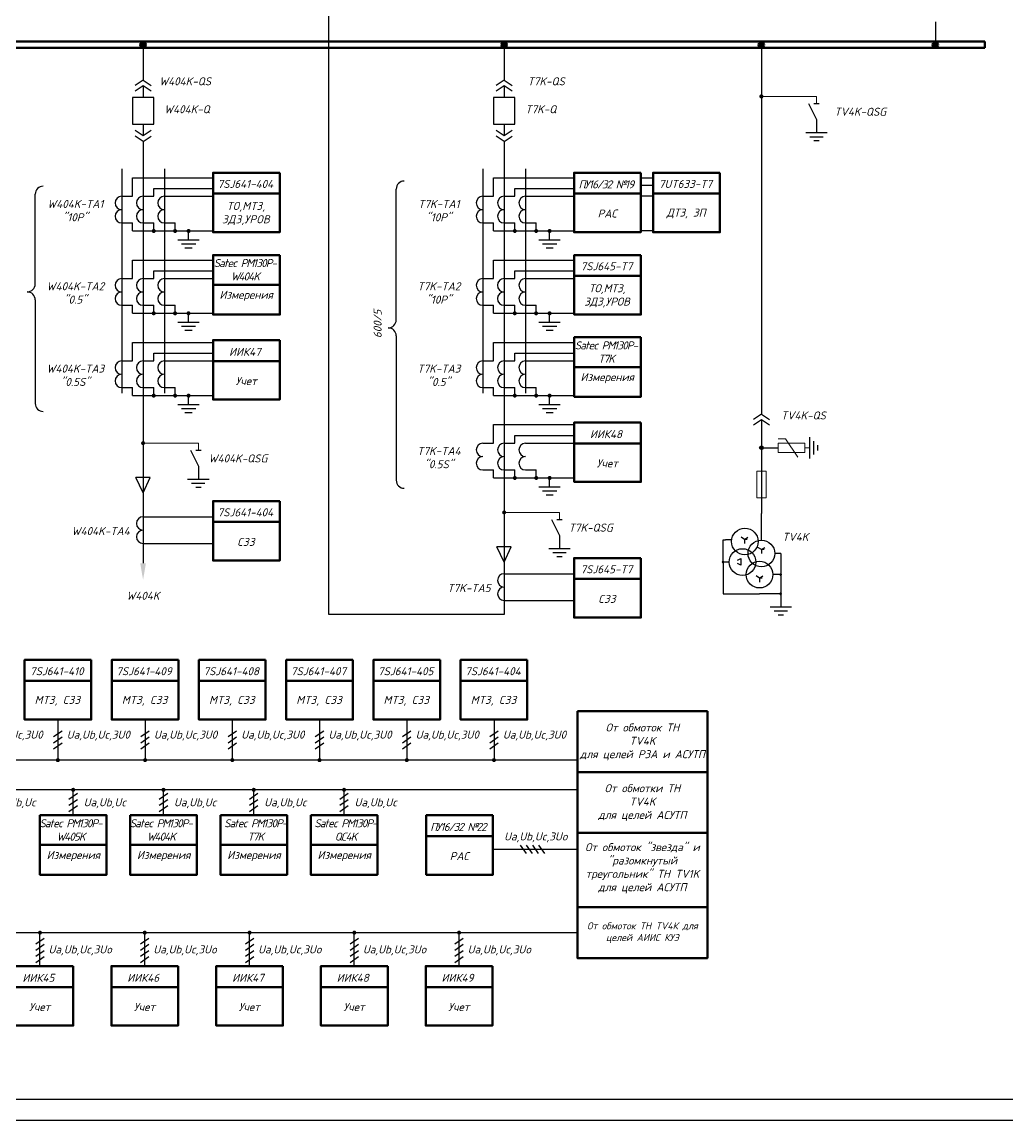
# Model space of a CAD drawing. Header units: millimetres. Extents: x -4534 to -456, y 3875 to 4716.
# Drawn here: x -1539.8 to -1299.8, y 3875.4 to 4142.8 of the extents above; entities that cross this region are included whole.
import ezdxf
from ezdxf.enums import TextEntityAlignment as Align

# ---------------------------------------------------------------- set-up
doc = ezdxf.new("R2010")
doc.units = ezdxf.units.MM
doc.linetypes.add('HIDDEN2', pattern=[0.1875, 0.125, -0.0625])
doc.layers.add('Измерения АСУТП', color=80, linetype='Continuous')
doc.layers.add('РАС АСУТП', color=50, linetype='Continuous')
doc.styles.add('ГОСТ 3.0', font='isocpeur.ttf', dxfattribs={"oblique": 15, "height": 3})

# ---------------------------------------------------------------- blocks, each defined once
blk = doc.blocks.new('point')
at = {"const_width": 0.75}
blk.add_lwpolyline([(-0.375, 0, 1), (0.375, 0, 1)], format="xyb", close=True, dxfattribs=at)
blk = doc.blocks.new('Точка')
h = blk.add_hatch(color=256)
edge = h.paths.add_edge_path()
edge.add_arc((0, 0), 0.691, 0, 360)
blk.add_circle((0, 0), 0.691)

msp = doc.modelspace()

# ---------------------------------------------------------------- hatches: boundary and pattern name
at = {"linetype": 'HIDDEN2'}
for points in [[(-1509.5, 4137.25, 1), (-1511.05, 4137.25, 1)], [(-1421.54, 4137.25, 1), (-1423.08, 4137.25, 1)], [(-1358.87, 4137.25, 1), (-1360.41, 4137.25, 1)], [(-1316.48, 4137.25, 1), (-1318.02, 4137.25, 1)]]:
    msp.add_hatch(color=0, dxfattribs=at).paths.add_polyline_path(points)

# ---------------------------------------------------------------- linework, layer by layer
at = {"color": 0}
for p, q in [((-1465.01, 3998.5), (-1465.01, 4162.24)), ((-1317.25, 4142.82), (-1317.25, 4137.25)), ((-1510.27, 4137.25), (-1510.27, 4128.64)), ((-1422.31, 4137.25), (-1422.31, 4128.64)), ((-1359.64, 4137.25), (-1359.64, 4047.27)), ((-1510.27, 4128.64), (-1512.22, 4127.34)), ((-1510.27, 4127.26), (-1512.22, 4125.96)), ((-1510.27, 4128.64), (-1508.32, 4127.34)), ((-1510.27, 4127.26), (-1510.27, 4124.44)), ((-1508.32, 4125.96), (-1510.27, 4127.26)), ((-1422.31, 4128.64), (-1424.26, 4127.34)), ((-1422.31, 4127.26), (-1424.26, 4125.96)), ((-1422.31, 4128.64), (-1420.36, 4127.34)), ((-1422.31, 4127.26), (-1422.31, 4124.44)), ((-1420.36, 4125.96), (-1422.31, 4127.26)), ((-1507.67, 4124.44), (-1512.87, 4124.44)), ((-1512.87, 4124.44), (-1512.87, 4117.94)), ((-1507.67, 4117.94), (-1507.67, 4124.44)), ((-1419.71, 4124.44), (-1424.91, 4124.44)), ((-1424.91, 4124.44), (-1424.91, 4117.94)), ((-1419.71, 4117.94), (-1419.71, 4124.44)), ((-1348.13, 4122.93), (-1346.18, 4119.03)), ((-1346.83, 4122.93), (-1345.53, 4122.93)), ((-1346.18, 4119.03), (-1346.18, 4115.78)), ((-1512.87, 4117.94), (-1507.67, 4117.94)), ((-1510.27, 4115.12), (-1512.22, 4116.42)), ((-1510.27, 4117.94), (-1510.27, 4115.12)), ((-1508.32, 4116.42), (-1510.27, 4115.12)), ((-1424.91, 4117.94), (-1419.71, 4117.94)), ((-1422.31, 4115.12), (-1424.26, 4116.42)), ((-1422.31, 4117.94), (-1422.31, 4115.12)), ((-1420.36, 4116.42), (-1422.31, 4115.12)), ((-1510.27, 4113.74), (-1512.22, 4115.04)), ((-1510.27, 4113.74), (-1508.32, 4115.04)), ((-1510.27, 4113.74), (-1510.27, 4010.97)), ((-1422.31, 4113.74), (-1424.26, 4115.04)), ((-1422.31, 4113.74), (-1420.36, 4115.04)), ((-1422.31, 4113.74), (-1422.31, 3998.5)), ((-1512.87, 4100.36), (-1512.87, 4104.89)), ((-1512.87, 4104.89), (-1493.21, 4104.89)), ((-1424.9, 4100.36), (-1424.9, 4104.89)), ((-1424.9, 4104.89), (-1405.25, 4104.89)), ((-1515.47, 4100.36), (-1512.87, 4100.36)), ((-1510.27, 4100.36), (-1507.67, 4100.36)), ((-1507.67, 4100.36), (-1507.67, 4102.28)), ((-1505.07, 4100.36), (-1493.21, 4100.36)), ((-1427.5, 4100.36), (-1424.9, 4100.36)), ((-1422.31, 4100.36), (-1419.71, 4100.36)), ((-1419.71, 4100.36), (-1419.71, 4102.28)), ((-1417.1, 4100.36), (-1405.25, 4100.36)), ((-1389, 4100.47), (-1386.01, 4100.47)), ((-1515.47, 4093.86), (-1512.87, 4093.86)), ((-1510.27, 4093.86), (-1507.67, 4093.86)), ((-1505.07, 4093.86), (-1502.47, 4093.86)), ((-1499.2, 4089.65), (-1499.2, 4091.91)), ((-1427.5, 4093.86), (-1424.9, 4093.86)), ((-1422.31, 4093.86), (-1419.71, 4093.86)), ((-1417.1, 4093.86), (-1414.5, 4093.86)), ((-1411.23, 4089.65), (-1411.23, 4091.91)), ((-1389, 4092.02), (-1386.01, 4092.02)), ((-1512.88, 4080.31), (-1512.88, 4084.84)), ((-1512.88, 4084.84), (-1493.22, 4084.84)), ((-1424.91, 4080.31), (-1424.91, 4084.84)), ((-1424.91, 4084.84), (-1405.25, 4084.84)), ((-1507.68, 4080.31), (-1507.68, 4082.23)), ((-1419.72, 4080.31), (-1419.72, 4082.23)), ((-1515.48, 4080.31), (-1512.88, 4080.31)), ((-1510.28, 4080.31), (-1507.68, 4080.31)), ((-1505.08, 4080.31), (-1493.22, 4080.31)), ((-1427.51, 4080.31), (-1424.91, 4080.31)), ((-1422.32, 4080.31), (-1419.72, 4080.31)), ((-1417.11, 4080.31), (-1405.25, 4080.31)), ((-1515.48, 4073.81), (-1512.88, 4073.81)), ((-1510.28, 4073.81), (-1507.68, 4073.81)), ((-1505.08, 4073.81), (-1502.48, 4073.81)), ((-1427.51, 4073.81), (-1424.91, 4073.81)), ((-1422.32, 4073.81), (-1419.72, 4073.81)), ((-1417.11, 4073.81), (-1414.51, 4073.81)), ((-1499.21, 4069.6), (-1499.21, 4071.86)), ((-1422.31, 4071.86), (-1422.31, 4064.79)), ((-1411.24, 4069.6), (-1411.24, 4071.86)), ((-1512.87, 4060.26), (-1512.87, 4064.79)), ((-1512.87, 4064.79), (-1493.21, 4064.79)), ((-1424.9, 4060.26), (-1424.9, 4064.79)), ((-1424.9, 4064.79), (-1405.25, 4064.79)), ((-1515.47, 4060.26), (-1512.87, 4060.26)), ((-1510.27, 4060.26), (-1507.67, 4060.26)), ((-1507.67, 4060.26), (-1507.67, 4062.18)), ((-1505.07, 4060.26), (-1493.21, 4060.26)), ((-1427.5, 4060.26), (-1424.9, 4060.26)), ((-1422.31, 4060.26), (-1419.71, 4060.26)), ((-1419.71, 4060.26), (-1419.71, 4062.18)), ((-1417.1, 4060.26), (-1405.25, 4060.26)), ((-1515.47, 4053.76), (-1512.87, 4053.76)), ((-1510.27, 4053.76), (-1507.67, 4053.76)), ((-1505.07, 4053.76), (-1502.47, 4053.76)), ((-1499.2, 4049.55), (-1499.2, 4051.81)), ((-1427.5, 4053.76), (-1424.9, 4053.76)), ((-1422.31, 4053.76), (-1419.71, 4053.76)), ((-1417.1, 4053.76), (-1414.5, 4053.76)), ((-1411.23, 4049.55), (-1411.23, 4051.81)), ((-1359.64, 4047.27), (-1361.59, 4045.97)), ((-1359.64, 4047.27), (-1357.69, 4045.97)), ((-1424.9, 4040.21), (-1424.9, 4044.74)), ((-1424.9, 4044.74), (-1405.24, 4044.74)), ((-1359.64, 4045.89), (-1361.59, 4044.59)), ((-1357.69, 4044.59), (-1359.64, 4045.89)), ((-1359.64, 4045.89), (-1359.64, 4026.9)), ((-1419.7, 4040.21), (-1419.7, 4042.13)), ((-1498.76, 4038.5), (-1496.81, 4034.6)), ((-1497.46, 4038.5), (-1496.16, 4038.5)), ((-1427.5, 4040.21), (-1424.9, 4040.21)), ((-1422.3, 4040.21), (-1419.7, 4040.21)), ((-1417.1, 4040.21), (-1405.24, 4040.21)), ((-1359.64, 4039.11), (-1355.55, 4039.11)), ((-1496.81, 4034.6), (-1496.81, 4031.35)), ((-1427.5, 4033.71), (-1424.9, 4033.71)), ((-1422.3, 4033.71), (-1419.7, 4033.71)), ((-1417.1, 4033.71), (-1414.5, 4033.71)), ((-1510.27, 4028.15), (-1512.02, 4031.86)), ((-1508.53, 4031.86), (-1512.02, 4031.86)), ((-1510.27, 4028.15), (-1508.53, 4031.86)), ((-1411.22, 4029.51), (-1411.22, 4031.76)), ((-1510.27, 4022.31), (-1507.67, 4022.31)), ((-1507.67, 4022.31), (-1493.21, 4022.31)), ((-1359.64, 4016.62), (-1359.64, 4023.12)), ((-1410.8, 4021.63), (-1408.85, 4017.73)), ((-1409.5, 4021.63), (-1408.2, 4021.63)), ((-1408.85, 4017.73), (-1408.85, 4014.48)), ((-1363.76, 4016.81), (-1364.6, 4017.31)), ((-1363.76, 4016.81), (-1362.91, 4017.31)), ((-1510.27, 4015.81), (-1507.67, 4015.81)), ((-1507.67, 4015.81), (-1493.21, 4015.81)), ((-1422.31, 4011.28), (-1424.06, 4014.99)), ((-1420.57, 4014.99), (-1424.06, 4014.99)), ((-1422.31, 4011.28), (-1420.57, 4014.99)), ((-1368.97, 4011.27), (-1368.97, 4016.7)), ((-1368.97, 4016.7), (-1368.38, 4016.7)), ((-1363.76, 4016.81), (-1363.76, 4015.82)), ((-1363.11, 4016.81), (-1363.76, 4016.81)), ((-1359.64, 4014.35), (-1360.48, 4014.86)), ((-1359.64, 4014.35), (-1358.8, 4014.86)), ((-1359.64, 4014.35), (-1359.64, 4013.37)), ((-1358.99, 4014.35), (-1359.64, 4014.35)), ((-1365.43, 4011.76), (-1364.68, 4012.18)), ((-1364.68, 4012.18), (-1364.68, 4010.49)), ((-1354.93, 4013.38), (-1354.93, 4003.55)), ((-1368.97, 4011.28), (-1368.97, 4003.55)), ((-1364.68, 4010.49), (-1365.43, 4010.92)), ((-1422.31, 4008.44), (-1419.71, 4008.44)), ((-1419.71, 4008.44), (-1405.25, 4008.44)), ((-1360.09, 4007.39), (-1360.93, 4007.89)), ((-1360.09, 4007.39), (-1359.25, 4007.89)), ((-1360.09, 4007.39), (-1360.09, 4006.41)), ((-1359.44, 4007.39), (-1360.09, 4007.39)), ((-1368.97, 4003.55), (-1360.09, 4003.55)), ((-1354.93, 4003.55), (-1360.09, 4003.55)), ((-1354.93, 4003.54), (-1354.93, 4000.29)), ((-1422.31, 4001.94), (-1419.71, 4001.94)), ((-1419.71, 4001.94), (-1405.25, 4001.94)), ((-1422.31, 3998.5), (-1465.01, 3998.5)), ((-1531.03, 3972.93), (-1531.03, 3963.04)), ((-1509.78, 3972.93), (-1509.78, 3963.04)), ((-1488.53, 3972.93), (-1488.53, 3963.04)), ((-1467.28, 3972.93), (-1467.28, 3963.04)), ((-1446.03, 3972.93), (-1446.03, 3963.04)), ((-1424.78, 3972.93), (-1424.78, 3963.04)), ((-1532.06, 3968.77), (-1530.01, 3970.21)), ((-1510.81, 3968.77), (-1508.76, 3970.21)), ((-1489.56, 3968.77), (-1487.51, 3970.21)), ((-1468.31, 3968.77), (-1466.26, 3970.21)), ((-1447.06, 3968.77), (-1445.01, 3970.21)), ((-1425.81, 3968.77), (-1423.76, 3970.21)), ((-1532.06, 3967.27), (-1530.01, 3968.71)), ((-1532.06, 3965.77), (-1530.01, 3967.21)), ((-1510.81, 3967.27), (-1508.76, 3968.71)), ((-1510.81, 3965.77), (-1508.76, 3967.21)), ((-1489.56, 3967.27), (-1487.51, 3968.71)), ((-1489.56, 3965.77), (-1487.51, 3967.21)), ((-1468.31, 3967.27), (-1466.26, 3968.71)), ((-1468.31, 3965.77), (-1466.26, 3967.21)), ((-1447.06, 3967.27), (-1445.01, 3968.71)), ((-1447.06, 3965.77), (-1445.01, 3967.21)), ((-1425.81, 3967.27), (-1423.76, 3968.71)), ((-1425.81, 3965.77), (-1423.76, 3967.21)), ((-1404.45, 3963.04), (-1658.53, 3963.04))]:
    msp.add_line(p, q, dxfattribs=at)
at = {"color": 0, "lineweight": 50}
for p, q in [((-2131.91, 4138.02), (-1305.22, 4138.02)), ((-1305.22, 4136.48), (-1305.22, 4138.02)), ((-1305.22, 4136.48), (-2131.91, 4136.48)), ((-1404.45, 3974.93), (-1372.79, 3974.93)), ((-1404.45, 3974.93), (-1404.45, 3960.14)), ((-1372.79, 3974.93), (-1372.79, 3960.14)), ((-1404.45, 3960.14), (-1372.79, 3960.14))]:
    msp.add_line(p, q, dxfattribs=at)
at = {"color": 0, "lineweight": 18}
for p, q in [((-1346.18, 4124.67), (-1359.64, 4124.67)), ((-1346.18, 4122.93), (-1346.18, 4124.67)), ((-1353.76, 4041.31), (-1355.53, 4041.31)), ((-1353.76, 4041.31), (-1355.53, 4041.31)), ((-1350.72, 4036.85), (-1353.76, 4041.31)), ((-1496.81, 4040.24), (-1510.27, 4040.24)), ((-1496.81, 4038.5), (-1496.81, 4040.24)), ((-1349.06, 4040.24), (-1355.55, 4040.24)), ((-1355.55, 4037.97), (-1355.55, 4040.24)), ((-1349.06, 4037.97), (-1349.06, 4040.24)), ((-1349.06, 4039.11), (-1347.89, 4039.11)), ((-1349.06, 4037.97), (-1355.55, 4037.97)), ((-1360.78, 4033.38), (-1360.78, 4026.9)), ((-1360.78, 4033.38), (-1358.5, 4033.38)), ((-1358.5, 4033.38), (-1358.5, 4026.9)), ((-1360.78, 4026.9), (-1358.5, 4026.9)), ((-1408.85, 4023.37), (-1422.31, 4023.37)), ((-1408.85, 4021.63), (-1408.85, 4023.37))]:
    msp.add_line(p, q, dxfattribs=at)
at = {"color": 0, "lineweight": 25, "ltscale": 0.25}
for p, q in [((-1343.58, 4115.78), (-1348.78, 4115.78)), ((-1344.55, 4114.8), (-1347.8, 4114.8)), ((-1345.53, 4113.83), (-1346.83, 4113.83)), ((-1347.89, 4041.71), (-1347.89, 4036.51)), ((-1346.91, 4040.73), (-1346.91, 4037.48)), ((-1345.94, 4039.76), (-1345.94, 4038.46)), ((-1494.21, 4031.35), (-1499.41, 4031.35)), ((-1495.19, 4030.38), (-1498.44, 4030.38)), ((-1496.16, 4029.4), (-1497.46, 4029.4)), ((-1406.25, 4014.48), (-1411.45, 4014.48)), ((-1407.22, 4013.51), (-1410.47, 4013.51)), ((-1408.2, 4012.53), (-1409.5, 4012.53)), ((-1352.33, 4000.29), (-1357.53, 4000.29)), ((-1353.31, 3999.32), (-1356.56, 3999.32)), ((-1354.28, 3998.34), (-1355.58, 3998.34))]:
    msp.add_line(p, q, dxfattribs=at)
at = {"color": 0, "ltscale": 0.25}
for p, q in [((-1515.47, 4107.07), (-1515.47, 4052.44)), ((-1505.07, 4107.07), (-1505.07, 4052.44)), ((-1427.5, 4107.07), (-1427.5, 4052.44)), ((-1417.1, 4107.07), (-1417.1, 4052.44)), ((-1389, 4104.89), (-1386.01, 4104.89)), ((-1389, 4103.08), (-1386.01, 4103.08)), ((-1536.55, 4079), (-1536.55, 4100.86)), ((-1507.67, 4102.28), (-1493.21, 4102.28)), ((-1448.59, 4070.27), (-1448.59, 4102.13)), ((-1419.71, 4102.28), (-1405.25, 4102.28)), ((-1512.87, 4091.91), (-1512.87, 4093.86)), ((-1512.87, 4091.91), (-1493.21, 4091.91)), ((-1507.67, 4091.91), (-1507.67, 4093.86)), ((-1502.47, 4091.91), (-1502.47, 4093.86)), ((-1424.9, 4091.91), (-1424.9, 4093.86)), ((-1424.9, 4091.91), (-1405.25, 4091.91)), ((-1419.71, 4091.91), (-1419.71, 4093.86)), ((-1414.5, 4091.91), (-1414.5, 4093.86)), ((-1496.6, 4089.65), (-1501.8, 4089.65)), ((-1408.63, 4089.65), (-1413.83, 4089.65)), ((-1497.46, 4088.68), (-1500.93, 4088.68)), ((-1498.33, 4087.7), (-1500.06, 4087.7)), ((-1409.5, 4088.68), (-1412.97, 4088.68)), ((-1410.37, 4087.7), (-1412.1, 4087.7)), ((-1507.68, 4082.23), (-1493.22, 4082.23)), ((-1419.72, 4082.23), (-1405.25, 4082.23)), ((-1536.55, 4075.11), (-1536.55, 4049.92)), ((-1512.88, 4071.86), (-1512.88, 4073.81)), ((-1507.68, 4071.86), (-1507.68, 4073.81)), ((-1502.48, 4071.86), (-1502.48, 4073.81)), ((-1424.91, 4071.86), (-1424.91, 4073.81)), ((-1419.72, 4071.86), (-1419.72, 4073.81)), ((-1414.51, 4071.86), (-1414.51, 4073.81)), ((-1512.88, 4071.86), (-1493.22, 4071.86)), ((-1424.91, 4071.86), (-1405.25, 4071.86)), ((-1496.61, 4069.6), (-1501.81, 4069.6)), ((-1497.47, 4068.63), (-1500.94, 4068.63)), ((-1408.64, 4069.6), (-1413.84, 4069.6)), ((-1409.51, 4068.63), (-1412.98, 4068.63)), ((-1498.34, 4067.65), (-1500.07, 4067.65)), ((-1448.59, 4066.37), (-1448.59, 4031.19)), ((-1410.38, 4067.65), (-1412.11, 4067.65)), ((-1507.67, 4062.18), (-1493.21, 4062.18)), ((-1419.71, 4062.18), (-1405.25, 4062.18)), ((-1512.87, 4051.81), (-1512.87, 4053.76)), ((-1512.87, 4051.81), (-1493.21, 4051.81)), ((-1507.67, 4051.81), (-1507.67, 4053.76)), ((-1502.47, 4051.81), (-1502.47, 4053.76)), ((-1424.9, 4051.81), (-1424.9, 4053.76)), ((-1424.9, 4051.81), (-1405.25, 4051.81)), ((-1419.71, 4051.81), (-1419.71, 4053.76)), ((-1414.5, 4051.81), (-1414.5, 4053.76)), ((-1496.6, 4049.55), (-1501.8, 4049.55)), ((-1408.63, 4049.55), (-1413.83, 4049.55)), ((-1497.46, 4048.58), (-1500.93, 4048.58)), ((-1498.34, 4047.6), (-1500.07, 4047.6)), ((-1409.5, 4048.58), (-1412.97, 4048.58)), ((-1410.38, 4047.6), (-1412.11, 4047.6)), ((-1419.7, 4042.13), (-1405.24, 4042.13)), ((-1424.9, 4031.76), (-1424.9, 4033.71)), ((-1419.7, 4031.76), (-1419.7, 4033.71)), ((-1414.5, 4031.76), (-1414.5, 4033.71)), ((-1424.9, 4031.76), (-1405.24, 4031.76)), ((-1408.62, 4029.51), (-1413.82, 4029.51)), ((-1409.49, 4028.53), (-1412.96, 4028.53)), ((-1410.37, 4027.56), (-1412.1, 4027.56)), ((-1688.55, 3921.02), (-1404.45, 3921.02)), ((-1535.39, 3912.86), (-1535.39, 3921.02)), ((-1509.86, 3912.86), (-1509.86, 3921.02)), ((-1484.34, 3912.86), (-1484.34, 3921.02)), ((-1458.81, 3912.86), (-1458.81, 3921.02)), ((-1433.28, 3912.86), (-1433.28, 3921.02)), ((-1536.41, 3918.28), (-1534.37, 3919.71)), ((-1536.41, 3916.78), (-1534.37, 3918.21)), ((-1510.89, 3918.28), (-1508.84, 3919.71)), ((-1510.89, 3916.78), (-1508.84, 3918.21)), ((-1485.36, 3918.28), (-1483.31, 3919.71)), ((-1485.36, 3916.78), (-1483.31, 3918.21)), ((-1459.83, 3918.28), (-1457.78, 3919.71)), ((-1459.83, 3916.78), (-1457.78, 3918.21)), ((-1434.3, 3918.28), (-1432.26, 3919.71)), ((-1434.3, 3916.78), (-1432.26, 3918.21)), ((-1536.41, 3915.28), (-1534.37, 3916.71)), ((-1510.89, 3915.28), (-1508.84, 3916.71)), ((-1485.36, 3915.28), (-1483.31, 3916.71)), ((-1459.83, 3915.28), (-1457.78, 3916.71)), ((-1434.3, 3915.28), (-1432.26, 3916.71)), ((-1536.41, 3913.78), (-1534.37, 3915.21)), ((-1510.89, 3913.78), (-1508.84, 3915.21)), ((-1485.36, 3913.78), (-1483.31, 3915.21)), ((-1459.83, 3913.78), (-1457.78, 3915.21)), ((-1434.3, 3913.78), (-1432.26, 3915.21))]:
    msp.add_line(p, q, dxfattribs=at)
at = {"color": 0, "extrusion": (0, 0, -1)}
for p, q in [((-1359.64, 4026.9), (-1359.64, 4023.12)), ((-1366.88, 4016.7), (-1368.38, 4016.7)), ((-1354.93, 4013.38), (-1356.39, 4013.38)), ((-1367.49, 4011.28), (-1368.97, 4011.28)), ((-1354.93, 4008.23), (-1356.84, 4008.23))]:
    msp.add_line(p, q, dxfattribs=at)
at = {"color": 0, "lineweight": 30}
msp.add_line((-461.31, 3880.38), (-2168.31, 3880.38), dxfattribs=at)
at = {"color": 0, "linetype": 'Continuous', "lineweight": 25}
msp.add_lwpolyline([(-2188.31, 3875.38), (-456.31, 3875.38), (-456.31, 4716.38), (-2188.31, 4716.38)], close=True, dxfattribs=at)
at = {"color": 0, "lineweight": 18, "const_width": 0.5}
msp.add_lwpolyline([(-1359.39, 4124.67, -1), (-1359.89, 4124.67, -1)], format="xyb", close=True, dxfattribs=at)
at = {"color": 0, "lineweight": 50, "ltscale": 0.25}
for points in [[(-1476.97, 4106.11), (-1493.22, 4106.11), (-1493.22, 4101.03), (-1476.97, 4101.03)], [(-1369.76, 4106.11), (-1386.01, 4106.11), (-1386.01, 4101.03), (-1369.76, 4101.03)], [(-1476.97, 4101.03), (-1493.22, 4101.03), (-1493.22, 4091.62), (-1476.97, 4091.62)], [(-1369.76, 4101.03), (-1386.01, 4101.03), (-1386.01, 4091.62), (-1369.76, 4091.62)], [(-1388.99, 4086.06), (-1405.24, 4086.06), (-1405.24, 4080.98), (-1388.99, 4080.98)], [(-1388.99, 4080.98), (-1405.24, 4080.98), (-1405.24, 4071.57), (-1388.99, 4071.57)], [(-1476.96, 4065.32), (-1493.21, 4065.32), (-1493.21, 4060.24), (-1476.96, 4060.24)], [(-1476.96, 4060.24), (-1493.21, 4060.24), (-1493.21, 4050.83), (-1476.96, 4050.83)], [(-1388.99, 4045.27), (-1405.24, 4045.27), (-1405.24, 4040.19), (-1388.99, 4040.19)], [(-1388.99, 4040.19), (-1405.24, 4040.19), (-1405.24, 4030.78), (-1388.99, 4030.78)], [(-1476.97, 4026.13), (-1493.22, 4026.13), (-1493.22, 4021.04), (-1476.97, 4021.04)], [(-1476.97, 4021.04), (-1493.22, 4021.04), (-1493.22, 4011.63), (-1476.97, 4011.63)], [(-1389, 4012.26), (-1405.25, 4012.26), (-1405.25, 4007.17), (-1389, 4007.17)], [(-1389, 4007.17), (-1405.25, 4007.17), (-1405.25, 3997.76), (-1389, 3997.76)], [(-1522.91, 3987.43), (-1539.16, 3987.43), (-1539.16, 3982.35), (-1522.91, 3982.35)], [(-1501.66, 3987.43), (-1517.91, 3987.43), (-1517.91, 3982.35), (-1501.66, 3982.35)], [(-1480.41, 3987.43), (-1496.66, 3987.43), (-1496.66, 3982.35), (-1480.41, 3982.35)], [(-1459.16, 3987.43), (-1475.41, 3987.43), (-1475.41, 3982.35), (-1459.16, 3982.35)], [(-1437.91, 3987.43), (-1454.16, 3987.43), (-1454.16, 3982.35), (-1437.91, 3982.35)], [(-1416.66, 3987.43), (-1432.91, 3987.43), (-1432.91, 3982.35), (-1416.66, 3982.35)], [(-1522.91, 3982.35), (-1539.16, 3982.35), (-1539.16, 3972.93), (-1522.91, 3972.93)], [(-1501.66, 3982.35), (-1517.91, 3982.35), (-1517.91, 3972.93), (-1501.66, 3972.93)], [(-1480.41, 3982.35), (-1496.66, 3982.35), (-1496.66, 3972.93), (-1480.41, 3972.93)], [(-1459.16, 3982.35), (-1475.41, 3982.35), (-1475.41, 3972.93), (-1459.16, 3972.93)], [(-1437.91, 3982.35), (-1454.16, 3982.35), (-1454.16, 3972.93), (-1437.91, 3972.93)], [(-1416.66, 3982.35), (-1432.91, 3982.35), (-1432.91, 3972.93), (-1416.66, 3972.93)], [(-1404.45, 3927.21), (-1372.79, 3927.21), (-1372.79, 3914.83), (-1404.45, 3914.83)], [(-1527.27, 3912.86), (-1543.52, 3912.86), (-1543.52, 3907.78), (-1527.27, 3907.78)], [(-1501.74, 3912.86), (-1517.99, 3912.86), (-1517.99, 3907.78), (-1501.74, 3907.78)], [(-1476.21, 3912.86), (-1492.46, 3912.86), (-1492.46, 3907.78), (-1476.21, 3907.78)], [(-1450.68, 3912.86), (-1466.93, 3912.86), (-1466.93, 3907.78), (-1450.68, 3907.78)], [(-1425.16, 3912.86), (-1441.41, 3912.86), (-1441.41, 3907.78), (-1425.16, 3907.78)], [(-1527.27, 3907.78), (-1543.52, 3907.78), (-1543.52, 3898.37), (-1527.27, 3898.37)], [(-1501.74, 3907.78), (-1517.99, 3907.78), (-1517.99, 3898.37), (-1501.74, 3898.37)], [(-1476.21, 3907.78), (-1492.46, 3907.78), (-1492.46, 3898.37), (-1476.21, 3898.37)], [(-1450.68, 3907.78), (-1466.93, 3907.78), (-1466.93, 3898.37), (-1450.68, 3898.37)], [(-1425.16, 3907.78), (-1441.41, 3907.78), (-1441.41, 3898.37), (-1425.16, 3898.37)]]:
    msp.add_lwpolyline(points, close=True, dxfattribs=at)
at = {"color": 0, "ltscale": 0.25, "const_width": 0.487}
for points in [[(-1507.92, 4091.91, -1), (-1507.43, 4091.91, -1)], [(-1502.71, 4091.91, -1), (-1502.22, 4091.91, -1)], [(-1499.44, 4091.91, -1), (-1498.95, 4091.91, -1)], [(-1419.95, 4091.91, -1), (-1419.47, 4091.91, -1)], [(-1414.75, 4091.91, -1), (-1414.26, 4091.91, -1)], [(-1411.48, 4091.91, -1), (-1410.99, 4091.91, -1)], [(-1507.93, 4071.86, -1), (-1507.44, 4071.86, -1)], [(-1502.72, 4071.86, -1), (-1502.23, 4071.86, -1)], [(-1499.45, 4071.86, -1), (-1498.96, 4071.86, -1)], [(-1419.96, 4071.86, -1), (-1419.48, 4071.86, -1)], [(-1414.76, 4071.86, -1), (-1414.27, 4071.86, -1)], [(-1411.49, 4071.86, -1), (-1411, 4071.86, -1)], [(-1507.92, 4051.81, -1), (-1507.43, 4051.81, -1)], [(-1502.71, 4051.81, -1), (-1502.22, 4051.81, -1)], [(-1499.44, 4051.81, -1), (-1498.95, 4051.81, -1)], [(-1419.95, 4051.81, -1), (-1419.47, 4051.81, -1)], [(-1414.75, 4051.81, -1), (-1414.26, 4051.81, -1)], [(-1411.48, 4051.81, -1), (-1410.99, 4051.81, -1)], [(-1510.52, 4040.24, -1), (-1510.03, 4040.24, -1)], [(-1419.95, 4031.76, -1), (-1419.46, 4031.76, -1)], [(-1414.74, 4031.76, -1), (-1414.25, 4031.76, -1)], [(-1411.47, 4031.76, -1), (-1410.98, 4031.76, -1)], [(-1422.55, 4023.37, -1), (-1422.07, 4023.37, -1)], [(-1531.28, 3963.04, 1), (-1530.79, 3963.04, 1)], [(-1510.03, 3963.04, 1), (-1509.54, 3963.04, 1)], [(-1488.78, 3963.04, 1), (-1488.29, 3963.04, 1)], [(-1467.53, 3963.04, 1), (-1467.04, 3963.04, 1)], [(-1446.28, 3963.04, 1), (-1445.79, 3963.04, 1)], [(-1425.03, 3963.04, 1), (-1424.54, 3963.04, 1)], [(-1535.63, 3921.02, 1), (-1535.15, 3921.02, 1)], [(-1510.11, 3921.02, 1), (-1509.62, 3921.02, 1)], [(-1484.58, 3921.02, 1), (-1484.09, 3921.02, 1)], [(-1459.05, 3921.02, 1), (-1458.56, 3921.02, 1)], [(-1433.52, 3921.02, 1), (-1433.04, 3921.02, 1)]]:
    msp.add_lwpolyline(points, format="xyb", close=True, dxfattribs=at)
at = {"color": 0, "linetype": 'HIDDEN2'}
for centre in [(-1510.27, 4137.25), (-1422.31, 4137.25), (-1359.64, 4137.25), (-1317.25, 4137.25)]:
    msp.add_circle(centre, 0.771, dxfattribs=at)
at = {"color": 0}
for centre in [(-1363.66, 4016.29), (-1364.24, 4011.28), (-1359.64, 4013.37), (-1360.09, 4008.22)]:
    msp.add_circle(centre, 3.25, dxfattribs=at)
at = {"color": 0, "extrusion": (0, 0, -1)}
for centre in [(1368.97, 4011.27), (1354.93, 4008.23), (1354.93, 4003.54)]:
    msp.add_circle(centre, 0.182, dxfattribs=at)
at = {"color": 0, "ltscale": 0.25}
for centre, start, end in [((-1534.6, 4100.86), 90, 180), ((-1446.64, 4102.13), 90, 180), ((-1538.5, 4079.01), 270, 0), ((-1538.5, 4075.11), 0, 90), ((-1450.54, 4070.27), 270, 0), ((-1450.54, 4066.37), 0, 90), ((-1534.6, 4049.92), 180, 270), ((-1446.64, 4031.19), 180, 270)]:
    msp.add_arc(centre, 1.95, start, end, dxfattribs=at)
at = {"color": 0}
for centre in [(-1515.47, 4098.73), (-1510.27, 4098.73), (-1505.07, 4098.73), (-1427.5, 4098.73), (-1422.31, 4098.73), (-1417.1, 4098.73), (-1515.47, 4095.48), (-1510.27, 4095.48), (-1505.07, 4095.48), (-1427.5, 4095.48), (-1422.31, 4095.48), (-1417.1, 4095.48), (-1515.48, 4078.68), (-1510.28, 4078.68), (-1505.08, 4078.68), (-1427.51, 4078.68), (-1422.32, 4078.68), (-1417.11, 4078.68), (-1515.48, 4075.43), (-1510.28, 4075.43), (-1505.08, 4075.43), (-1427.51, 4075.43), (-1422.32, 4075.43), (-1417.11, 4075.43), (-1515.47, 4058.63), (-1510.27, 4058.63), (-1505.07, 4058.63), (-1427.5, 4058.63), (-1422.31, 4058.63), (-1417.1, 4058.63), (-1515.47, 4055.38), (-1510.27, 4055.38), (-1505.07, 4055.38), (-1427.5, 4055.38), (-1422.31, 4055.38), (-1417.1, 4055.38), (-1427.5, 4038.58), (-1422.3, 4038.58), (-1417.1, 4038.58), (-1427.5, 4035.33), (-1422.3, 4035.33), (-1417.1, 4035.33), (-1510.27, 4020.68), (-1510.27, 4017.43), (-1422.31, 4006.82), (-1422.31, 4003.57)]:
    msp.add_arc(centre, 1.62, 90, 270, dxfattribs=at)
at = {"color": 0, "lineweight": 25}
msp.add_solid([(-1510.27, 4006.93), (-1509.59, 4010.97), (-1510.96, 4010.97)], dxfattribs=at)
at = {"layer": 'Измерения АСУТП', "color": 0}
for p, q in [((-1404.45, 3955.81), (-1637.28, 3955.81)), ((-1527.3, 3949.62), (-1527.3, 3955.81)), ((-1505.3, 3949.62), (-1505.3, 3955.81)), ((-1483.3, 3949.62), (-1483.3, 3955.81)), ((-1461.31, 3949.62), (-1461.31, 3955.81)), ((-1526.27, 3954.89), (-1528.32, 3953.45)), ((-1526.27, 3953.39), (-1528.32, 3951.95)), ((-1504.27, 3954.89), (-1506.32, 3953.45)), ((-1504.27, 3953.39), (-1506.32, 3951.95)), ((-1482.28, 3954.89), (-1484.33, 3953.45)), ((-1482.28, 3953.39), (-1484.33, 3951.95)), ((-1460.28, 3954.89), (-1462.33, 3953.45)), ((-1460.28, 3953.39), (-1462.33, 3951.95)), ((-1526.27, 3951.89), (-1528.32, 3950.45)), ((-1504.27, 3951.89), (-1506.32, 3950.45)), ((-1482.28, 3951.89), (-1484.33, 3950.45)), ((-1460.28, 3951.89), (-1462.33, 3950.45))]:
    msp.add_line(p, q, dxfattribs=at)
at = {"layer": 'Измерения АСУТП', "color": 0, "lineweight": 50, "ltscale": 0.25}
for points in [[(-1476.95, 4086.06), (-1493.2, 4086.06), (-1493.2, 4078.83), (-1476.95, 4078.83)], [(-1476.95, 4078.83), (-1493.2, 4078.83), (-1493.2, 4071.57), (-1476.95, 4071.57)], [(-1388.99, 4066.01), (-1405.24, 4066.01), (-1405.24, 4058.78), (-1388.99, 4058.78)], [(-1388.99, 4058.78), (-1405.24, 4058.78), (-1405.24, 4051.52), (-1388.99, 4051.52)], [(-1535.42, 3949.62), (-1519.17, 3949.62), (-1519.17, 3942.39), (-1535.42, 3942.39)], [(-1513.42, 3949.62), (-1497.17, 3949.62), (-1497.17, 3942.39), (-1513.42, 3942.39)], [(-1491.43, 3949.62), (-1475.18, 3949.62), (-1475.18, 3942.39), (-1491.43, 3942.39)], [(-1469.43, 3949.62), (-1453.18, 3949.62), (-1453.18, 3942.39), (-1469.43, 3942.39)], [(-1535.42, 3942.39), (-1519.17, 3942.39), (-1519.17, 3935.13), (-1535.42, 3935.13)], [(-1513.42, 3942.39), (-1497.17, 3942.39), (-1497.17, 3935.13), (-1513.42, 3935.13)], [(-1491.43, 3942.39), (-1475.18, 3942.39), (-1475.18, 3935.13), (-1491.43, 3935.13)], [(-1469.43, 3942.39), (-1453.18, 3942.39), (-1453.18, 3935.13), (-1469.43, 3935.13)]]:
    msp.add_lwpolyline(points, close=True, dxfattribs=at)
at = {"layer": 'Измерения АСУТП', "color": 0, "lineweight": 50}
msp.add_lwpolyline([(-1404.45, 3960.14), (-1372.79, 3960.14), (-1372.79, 3945.35), (-1404.45, 3945.35)], close=True, dxfattribs=at)
at = {"layer": 'Измерения АСУТП', "color": 0, "ltscale": 0.25, "const_width": 0.487}
for points in [[(-1527.05, 3955.81, -1), (-1527.54, 3955.81, -1)], [(-1505.06, 3955.81, -1), (-1505.54, 3955.81, -1)], [(-1483.06, 3955.81, -1), (-1483.55, 3955.81, -1)], [(-1461.06, 3955.81, -1), (-1461.55, 3955.81, -1)]]:
    msp.add_lwpolyline(points, format="xyb", close=True, dxfattribs=at)
at = {"layer": 'РАС АСУТП', "color": 0}
for p, q in [((-1416.9, 3940.31), (-1418.34, 3942.36)), ((-1415.4, 3940.31), (-1416.84, 3942.36)), ((-1413.9, 3940.31), (-1415.34, 3942.36)), ((-1412.4, 3940.31), (-1413.84, 3942.36)), ((-1425.05, 3941.33), (-1404.45, 3941.33))]:
    msp.add_line(p, q, dxfattribs=at)
at = {"layer": 'РАС АСУТП', "color": 0, "lineweight": 50, "ltscale": 0.25}
for points in [[(-1389, 4106.11), (-1405.25, 4106.11), (-1405.25, 4101.03), (-1389, 4101.03)], [(-1389.01, 4101.03), (-1405.26, 4101.03), (-1405.26, 4091.62), (-1389.01, 4091.62)], [(-1425.05, 3949.62), (-1441.3, 3949.62), (-1441.3, 3944.54), (-1425.05, 3944.54)], [(-1425.05, 3944.54), (-1441.3, 3944.54), (-1441.3, 3935.13), (-1425.05, 3935.13)]]:
    msp.add_lwpolyline(points, close=True, dxfattribs=at)
at = {"layer": 'РАС АСУТП', "color": 0, "lineweight": 50}
msp.add_lwpolyline([(-1404.45, 3945.35), (-1372.79, 3945.35), (-1372.79, 3927.21), (-1404.45, 3927.21)], close=True, dxfattribs=at)

# ---------------------------------------------------------------- block references
at = {"color": 0, "xscale": 0.65, "yscale": 0.65, "zscale": 0.65, "rotation": 180}
msp.add_blockref('Точка', (-1359.64, 4039.11), dxfattribs=at)
at = {"color": 0, "ltscale": 20, "xscale": -0.4160000000002128, "yscale": 0.4159999999996217, "zscale": 0.4160000000000001}
for p in [(-1368.97, 4011.28), (-1354.94, 4008.23), (-1354.94, 4003.55)]:
    msp.add_blockref('point', p, dxfattribs=at)

# ---------------------------------------------------------------- texts
at = {"color": 0, "style": 'ГОСТ 3.0', "oblique": 15}
msp.add_text('600/5', height=1.95, rotation=90, dxfattribs=at).set_placement((-1453.13, 4069.27), align=Align.MIDDLE_CENTER)
at = {"color": 0, "lineweight": 18, "style": 'ГОСТ 3.0', "oblique": 15}
msp.add_text('TV4K', height=1.95, dxfattribs=at).set_placement((-1354.55, 4016.44))
at = {"color": 0, "ltscale": 2, "style": 'ГОСТ 3.0', "oblique": 15}
for p in [(-1550.12, 3968.27), (-1528.87, 3968.27), (-1507.62, 3968.27), (-1486.37, 3968.27), (-1465.12, 3968.27), (-1443.87, 3968.27), (-1422.62, 3968.27)]:
    msp.add_text('Ua,Ub,Uc,3U0', height=1.95, dxfattribs=at).set_placement(p)
at = {"color": 0, "lineweight": 50, "ltscale": 0.25, "style": 'ГОСТ 3.0', "oblique": 15}
for p in [(-1533.31, 3915.97), (-1507.78, 3915.97), (-1482.25, 3915.97), (-1456.72, 3915.97), (-1431.2, 3915.97)]:
    msp.add_text('Ua,Ub,Uc,3Uo', height=1.95, dxfattribs=at).set_placement(p)
at = {"color": 0, "ltscale": 2, "char_height": 1.95, "width": 21.6953, "attachment_point": 5, "style": 'ГОСТ 3.0'}
for s, insert in [('W404K-QS', (-1500.03, 4128.36)), ('T7K-QS', (-1412.07, 4128.36)), ('W404K-TA1\\P"10P"', (-1526.77, 4096.87)), ('T7K-TA1\\P"10P"', (-1438.22, 4096.87)), ('W404K-TA2\\P"0.5"', (-1526.76, 4076.82)), ('T7K-TA2\\P"10P"', (-1438.21, 4076.82)), ('W404K-TA3\\P"0.5S"', (-1526.77, 4056.77)), ('T7K-TA3\\P"0.5"', (-1438.22, 4056.77)), ('TV4K-QS', (-1349.4, 4046.99)), ('T7K-TA4\\P"0.5S"', (-1438.21, 4036.72)), ('W404K-TA4', (-1520.6, 4018.82)), ('W404K', (-1510.31, 4003.07)), ('T7K-TA5', (-1430.89, 4004.95))]:
    msp.add_mtext(s, dxfattribs=dict(at, insert=insert))
at = {"color": 0, "lineweight": 18, "char_height": 1.95, "attachment_point": 1, "style": 'ГОСТ 3.0'}
for s, insert, width in [('W404K-Q', (-1505.13, 4122.53), 8.4465), ('T7K-Q', (-1417.17, 4122.53), 8.4465), ('TV4K-QSG', (-1341.86, 4121.93), 7.2421), ('W404K-QSG', (-1494.29, 4037.5), 9.0967), ('T7K-QSG', (-1406.61, 4020.63), 9.0967)]:
    msp.add_mtext(s, dxfattribs=dict(at, insert=insert, width=width))
at = {"color": 0, "lineweight": 30, "char_height": 1.95, "attachment_point": 5, "style": 'ГОСТ 3.0'}
for s, insert in [('7SJ641-404', (-1485.36, 4103.37)), ('7UT633-T7', (-1378.13, 4103.37)), ('7SJ645-T7', (-1397.37, 4083.32)), ('7SJ641-404', (-1485.36, 4023.39)), ('{\\C256;7SJ645-T7}', (-1397.39, 4009.52)), ('7SJ641-410', (-1531.29, 3984.69)), ('7SJ641-409', (-1510.05, 3984.69)), ('7SJ641-408', (-1488.8, 3984.69)), ('7SJ641-407', (-1467.55, 3984.69)), ('7SJ641-405', (-1446.3, 3984.69)), ('7SJ641-404', (-1425.05, 3984.69))]:
    msp.add_mtext(s, dxfattribs=dict(at, insert=insert))
at = {"color": 0, "char_height": 1.95, "attachment_point": 5, "style": 'ГОСТ 3.0'}
for s, insert in [('{\\T1.05;\\C0;ТО,МТЗ,\\PЗДЗ,УРОВ}', (-1485.18, 4096.16)), ('ДТЗ, ЗП', (-1377.96, 4096.16)), ('{\\C0;ТО,МТЗ,\\PЗДЗ,УРО\\T1.05;В}', (-1397.2, 4076.11)), ('{\\T1.05;\\C0;СЗЗ}', (-1485.18, 4016.18)), ('{\\T1.05;\\C256;СЗЗ}', (-1397.22, 4002.31)), ('{\\T1.05;\\C0;МТЗ, СЗЗ}', (-1531.12, 3977.48)), ('{\\T1.05;\\C0;МТЗ, СЗЗ}', (-1509.87, 3977.48)), ('{\\T1.05;\\C0;МТЗ, СЗЗ}', (-1488.62, 3977.48)), ('{\\T1.05;\\C0;МТЗ, СЗЗ}', (-1467.37, 3977.48)), ('{\\T1.05;\\C0;МТЗ, СЗЗ}', (-1446.12, 3977.48)), ('{\\T1.05;\\C0;МТЗ, СЗЗ}', (-1424.87, 3977.48))]:
    msp.add_mtext(s, dxfattribs=dict(at, insert=insert))
at = {"color": 0, "lineweight": 50, "ltscale": 0.25, "char_height": 1.95, "attachment_point": 5, "style": 'ГОСТ 3.0'}
for s, insert in [('ИИК47', (-1485.47, 4062.47)), ('Учет', (-1485.16, 4055.37)), ('ИИК48', (-1397.5, 4042.42)), ('Учет', (-1397.19, 4035.32)), ('ИИК45', (-1535.78, 3910.02)), ('ИИК46', (-1510.25, 3910.02)), ('ИИК47', (-1484.72, 3910.02)), ('ИИК48', (-1459.19, 3910.02)), ('ИИК49', (-1433.67, 3910.02)), ('Учет', (-1535.47, 3902.91)), ('Учет', (-1509.94, 3902.91)), ('Учет', (-1484.41, 3902.91)), ('Учет', (-1458.89, 3902.91)), ('Учет', (-1433.36, 3902.91))]:
    msp.add_mtext(s, dxfattribs=dict(at, insert=insert))
at = {"color": 0, "insert": (-1388.62, 3967.47), "char_height": 1.95, "width": 31.6562, "attachment_point": 5, "style": 'ГОСТ 3.0'}
msp.add_mtext('От обмоток ТН \\PTV4K\\Pдля целей РЗА и АСУТП', dxfattribs=at)
at = {"color": 0, "lineweight": 50, "ltscale": 0.25, "insert": (-1388.62, 3921.02), "char_height": 1.7, "width": 31.6562, "attachment_point": 5, "style": 'ГОСТ 3.0'}
msp.add_mtext('От обмоток ТН TV4К для целей АИИС КУЭ', dxfattribs=at)
at = {"layer": 'Измерения АСУТП', "color": 0, "ltscale": 2, "style": 'ГОСТ 3.0', "oblique": 15}
for p in [(-1546.75, 3951.79), (-1524.75, 3951.79), (-1502.75, 3951.79), (-1480.76, 3951.79), (-1458.76, 3951.79)]:
    msp.add_text('Ua,Ub,Uc', height=1.95, dxfattribs=at).set_placement(p)
at = {"layer": 'Измерения АСУТП', "color": 0, "lineweight": 30, "char_height": 1.95, "attachment_point": 5, "style": 'ГОСТ 3.0'}
for s, insert in [('{\\T0.8;Satec PM130P-\\PW404K}', (-1485.46, 4082.47)), ('{\\T0.8;Satec PM130P-\\PT7K}', (-1397.5, 4062.42)), ('{\\T0.8;Satec PM130P-\\PW405K}', (-1527.93, 3946.03)), ('{\\T0.8;Satec PM130P-\\PW404K}', (-1505.93, 3946.03)), ('{\\T0.8;Satec PM130P-\\PT7K}', (-1482.94, 3946.03)), ('{\\T0.8;Satec PM130P-\\PQC4K}', (-1460.95, 3946.03))]:
    msp.add_mtext(s, dxfattribs=dict(at, insert=insert))
at = {"layer": 'Измерения АСУТП', "color": 0, "char_height": 1.95, "attachment_point": 5, "style": 'ГОСТ 3.0'}
for insert in [(-1485.15, 4076.11), (-1397.19, 4056.06), (-1527.25, 3939.67), (-1505.25, 3939.67), (-1483.25, 3939.67), (-1461.26, 3939.67)]:
    msp.add_mtext('Измерения', dxfattribs=dict(at, insert=insert))
at = {"layer": 'Измерения АСУТП', "color": 0, "insert": (-1388.62, 3952.68), "char_height": 1.95, "width": 31.6562, "attachment_point": 5, "style": 'ГОСТ 3.0'}
msp.add_mtext('От обмотки ТН \\PTV4K\\Pдля целей АСУТП ', dxfattribs=at)
at = {"layer": 'РАС АСУТП', "color": 0, "ltscale": 2, "style": 'ГОСТ 3.0', "oblique": 15}
msp.add_text('Ua,Ub,Uc,3Uo', height=1.95, dxfattribs=at).set_placement((-1422.32, 3943.48))
at = {"layer": 'РАС АСУТП', "color": 0, "lineweight": 30, "char_height": 1.95, "attachment_point": 5, "style": 'ГОСТ 3.0'}
for s, insert in [('{\\T0.85;ПУ16/32 №19}', (-1397.51, 4103.26)), ('{\\T0.85;ПУ16/32 №22}', (-1433.54, 3946.77))]:
    msp.add_mtext(s, dxfattribs=dict(at, insert=insert))
at = {"layer": 'РАС АСУТП', "color": 0, "char_height": 1.95, "attachment_point": 5, "style": 'ГОСТ 3.0'}
for insert in [(-1397.2, 4096.16), (-1433.23, 3939.67)]:
    msp.add_mtext('РАС', dxfattribs=dict(at, insert=insert))
at = {"layer": 'РАС АСУТП', "color": 0, "insert": (-1388.62, 3936.7), "char_height": 1.95, "width": 31.6562, "attachment_point": 5, "style": 'ГОСТ 3.0'}
msp.add_mtext('От обмоток "звезда" и "разомкнутый треугольник" ТН TV1K для целей АСУТП', dxfattribs=at)

doc.saveas('drawing.dxf')
